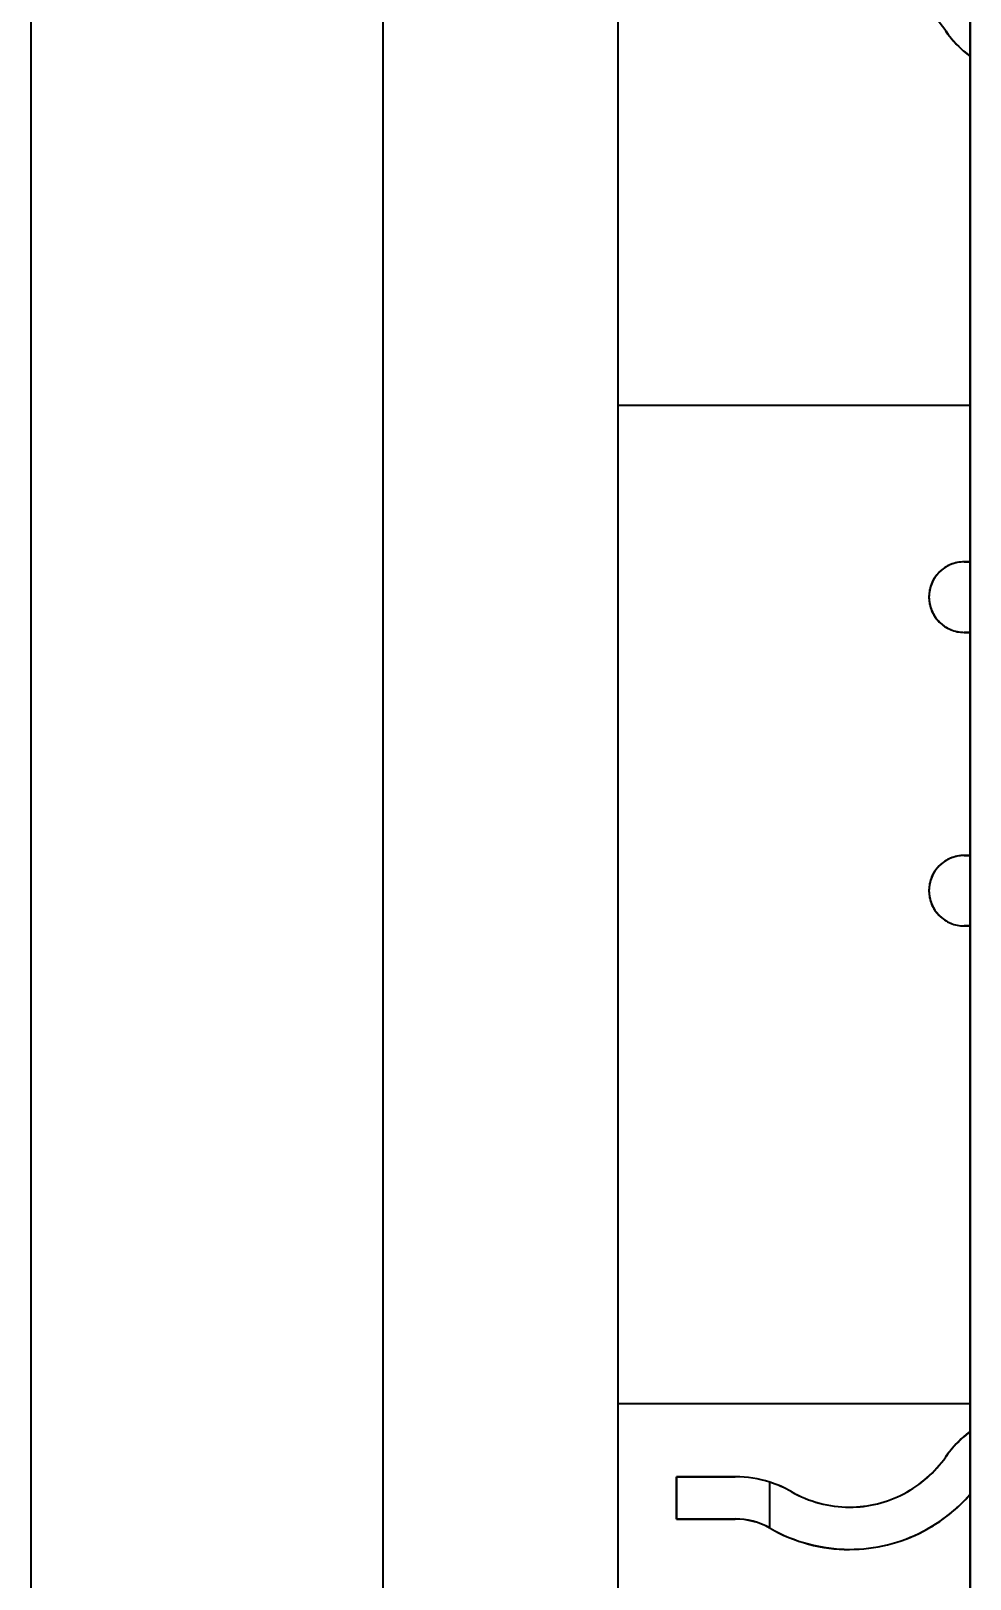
# Model space of a CAD drawing. Extents: x 146 to 1134, y 78 to 926.
# Drawn here: x 666.91 to 674.91, y 349.25 to 362.43 of the extents above; entities that cross this region are included whole.
import ezdxf

# ---------------------------------------------------------------- set-up
doc = ezdxf.new("R2010")
doc.units = 0

msp = doc.modelspace()

# ---------------------------------------------------------------- linework, layer by layer
at = {"color": 7, "lineweight": 35}
for p, q in [((666.909, 391.907), (666.909, 330.107)), ((666.909, 391.907), (666.909, 300.107)), ((669.909, 330.107), (669.909, 388.907)), ((671.909, 372.707), (671.909, 330.107)), ((674.909, 371.677), (674.909, 330.107)), ((674.909, 330.107), (674.909, 371.677))]:
    msp.add_line(p, q, dxfattribs=at)
at = {"color": 7, "lineweight": 35, "ltscale": 0.001742}
for p, q in [((674.855, 362.256), (674.909, 362.212)), ((674.909, 362.212), (674.855, 362.256))]:
    msp.add_line(p, q, dxfattribs=at)
at = {"color": 7, "lineweight": 35, "ltscale": 0.074343}
msp.add_line((674.909, 359.239), (674.909, 362.212), dxfattribs=at)
at = {"color": 7, "lineweight": 35, "ltscale": 0.009997}
for p, q in [((674.909, 361.155), (674.909, 360.755)), ((674.909, 361.155), (674.909, 360.755)), ((674.909, 358.615), (674.909, 358.215)), ((674.909, 358.615), (674.909, 358.215))]:
    msp.add_line(p, q, dxfattribs=at)
at = {"color": 7, "lineweight": 35, "ltscale": 0.009998}
msp.add_line((674.909, 360.355), (674.909, 360.755), dxfattribs=at)
msp.add_line((674.909, 360.355), (674.909, 360.755), dxfattribs=at)
at = {"color": 7, "lineweight": 35, "ltscale": 0.075}
for p, q in [((674.909, 359.239), (671.909, 359.239)), ((674.909, 350.739), (671.909, 350.739))]:
    msp.add_line(p, q, dxfattribs=at)
at = {"color": 7, "lineweight": 35, "ltscale": 0.033282}
msp.add_line((674.909, 359.239), (674.909, 357.907), dxfattribs=at)
at = {"color": 7, "lineweight": 35, "ltscale": 0.007737}
msp.add_line((674.909, 358.215), (674.909, 357.906), dxfattribs=at)
msp.add_line((674.909, 358.215), (674.909, 357.906), dxfattribs=at)
at = {"color": 7, "lineweight": 35, "ltscale": 0.0077}
msp.add_line((674.909, 357.907), (674.909, 358.215), dxfattribs=at)
msp.add_line((674.909, 357.907), (674.909, 358.215), dxfattribs=at)
at = {"color": 7, "lineweight": 35, "ltscale": 0.001251}
for p, q in [((674.859, 357.907), (674.909, 357.907)), ((674.859, 357.907), (674.909, 357.907)), ((674.909, 357.907), (674.859, 357.907)), ((674.909, 357.307), (674.859, 357.307)), ((674.909, 357.307), (674.859, 357.307)), ((674.859, 357.307), (674.909, 357.307)), ((674.909, 357.307), (674.859, 357.307)), ((674.909, 357.307), (674.859, 357.307)), ((674.859, 355.407), (674.909, 355.407)), ((674.859, 355.407), (674.909, 355.407)), ((674.909, 355.407), (674.859, 355.407)), ((674.909, 354.807), (674.859, 354.807)), ((674.909, 354.807), (674.859, 354.807)), ((674.909, 354.807), (674.859, 354.807)), ((674.909, 354.807), (674.859, 354.807)), ((674.859, 354.807), (674.909, 354.807))]:
    msp.add_line(p, q, dxfattribs=at)
at = {"color": 7, "lineweight": 35, "ltscale": 0.047499}
msp.add_line((674.909, 357.307), (674.909, 355.407), dxfattribs=at)
at = {"color": 7, "lineweight": 35, "ltscale": 0.101717}
msp.add_line((674.909, 354.807), (674.909, 350.739), dxfattribs=at)
at = {"color": 7, "lineweight": 35, "ltscale": 0.005909}
msp.add_line((674.909, 350.502), (674.909, 350.739), dxfattribs=at)
at = {"color": 7, "lineweight": 35, "ltscale": 0.001741}
for p, q in [((674.909, 350.502), (674.855, 350.458)), ((674.855, 350.458), (674.909, 350.502))]:
    msp.add_line(p, q, dxfattribs=at)
at = {"color": 7, "lineweight": 35, "ltscale": 0.009}
for p, q in [((672.409, 349.757), (672.409, 350.117)), ((672.409, 349.757), (672.409, 350.117)), ((672.409, 350.117), (672.409, 349.757))]:
    msp.add_line(p, q, dxfattribs=at)
at = {"color": 7, "lineweight": 35, "ltscale": 0.001331}
for p, q in [((672.409, 350.117), (672.462, 350.117)), ((672.462, 349.757), (672.409, 349.757))]:
    msp.add_line(p, q, dxfattribs=at)
at = {"color": 7, "lineweight": 35, "ltscale": 0.0125}
for p, q in [((672.909, 350.117), (672.409, 350.117)), ((672.909, 349.757), (672.409, 349.757)), ((672.409, 349.757), (672.909, 349.757))]:
    msp.add_line(p, q, dxfattribs=at)
at = {"color": 7, "lineweight": 35, "ltscale": 0.002661}
for p, q in [((672.462, 350.117), (672.569, 350.117)), ((672.569, 349.757), (672.462, 349.757))]:
    msp.add_line(p, q, dxfattribs=at)
at = {"color": 7, "lineweight": 35, "ltscale": 0.00381}
for p, q in [((672.569, 350.117), (672.721, 350.117)), ((672.721, 349.757), (672.569, 349.757))]:
    msp.add_line(p, q, dxfattribs=at)
at = {"color": 7, "lineweight": 35, "ltscale": 0.004698}
for p, q in [((672.721, 350.117), (672.909, 350.117)), ((672.909, 349.757), (672.721, 349.757))]:
    msp.add_line(p, q, dxfattribs=at)
at = {"color": 7, "lineweight": 35, "ltscale": 0.009769}
msp.add_line((673.202, 349.68), (673.202, 350.071), dxfattribs=at)
msp.add_line((673.202, 349.68), (673.202, 350.071), dxfattribs=at)
at = {"color": 7, "lineweight": 35, "ltscale": 0.020635}
msp.add_line((674.909, 349.142), (674.909, 349.968), dxfattribs=at)
at = {"color": 7, "lineweight": 35, "ltscale": 0.00012094}
for p, q in [((673.202, 349.68), (673.207, 349.678)), ((673.202, 349.68), (673.207, 349.678)), ((673.207, 349.678), (673.202, 349.68))]:
    msp.add_line(p, q, dxfattribs=at)
at = {"color": 7, "lineweight": 35}
for centre, radius, start, end in [((673.882, 361.856), 1, 34.9079, 77.3302), ((675.489, 362.977), 0.96, 214.9079, 232.8312), ((675.486, 362.975), 0.957, 214.8841, 228.7048), ((675.486, 362.975), 0.957, 214.8841, 228.7048), ((674.859, 357.607), 0.3, 90, 270), ((674.857, 357.61), 0.297, 112.3893, 135.1107), ((674.857, 357.61), 0.297, 112.3893, 135.1107), ((674.857, 357.61), 0.297, 112.3893, 135.1107), ((674.857, 357.61), 0.297, 112.3893, 135.1107), ((674.858, 357.61), 0.297, 89.8893, 112.6107), ((674.858, 357.61), 0.297, 89.8893, 112.6107), ((674.858, 357.61), 0.297, 89.8893, 112.6107), ((674.858, 357.61), 0.297, 89.8893, 112.6107), ((674.856, 357.609), 0.297, 134.8893, 157.6107), ((674.856, 357.609), 0.297, 134.8893, 157.6107), ((674.856, 357.609), 0.297, 134.8893, 157.6107), ((674.856, 357.609), 0.297, 134.8893, 157.6107), ((674.856, 357.608), 0.297, 157.3893, 180.1107), ((674.856, 357.608), 0.297, 157.3893, 180.1107), ((674.856, 357.608), 0.297, 157.3893, 180.1107), ((674.856, 357.608), 0.297, 157.3893, 180.1107), ((674.856, 357.607), 0.297, 179.8893, 202.6107), ((674.856, 357.607), 0.297, 179.8893, 202.6107), ((674.856, 357.607), 0.297, 179.8893, 202.6107), ((674.856, 357.607), 0.297, 179.8893, 202.6107), ((674.856, 357.606), 0.297, 202.3893, 225.1107), ((674.856, 357.606), 0.297, 202.3893, 225.1107), ((674.857, 357.606), 0.297, 202.3954, 225.1047), ((674.857, 357.606), 0.297, 202.3954, 225.1047), ((674.857, 357.605), 0.297, 224.8893, 247.6107), ((674.857, 357.605), 0.297, 224.8893, 247.6107), ((674.857, 357.605), 0.297, 224.8893, 247.6107), ((674.857, 357.605), 0.297, 224.8893, 247.6107), ((674.858, 357.604), 0.297, 247.3893, 270.1107), ((674.858, 357.604), 0.297, 247.3893, 270.1107), ((674.858, 357.604), 0.297, 247.3893, 270.1107), ((674.858, 357.604), 0.297, 247.3893, 270.1107), ((674.859, 355.107), 0.3, 90, 270), ((674.857, 355.11), 0.297, 112.3893, 135.1107), ((674.857, 355.11), 0.297, 112.3893, 135.1107), ((674.857, 355.11), 0.297, 112.3893, 135.1107), ((674.857, 355.11), 0.297, 112.3893, 135.1107), ((674.858, 355.11), 0.297, 89.8893, 112.6107), ((674.858, 355.11), 0.297, 89.8893, 112.6107), ((674.858, 355.11), 0.297, 89.8893, 112.6107), ((674.858, 355.11), 0.297, 89.8893, 112.6107), ((674.856, 355.109), 0.297, 134.8893, 157.6107), ((674.856, 355.109), 0.297, 134.8893, 157.6107), ((674.856, 355.109), 0.297, 134.8893, 157.6107), ((674.856, 355.109), 0.297, 134.8893, 157.6107), ((674.856, 355.108), 0.297, 157.3893, 180.1107), ((674.856, 355.108), 0.297, 157.3893, 180.1107), ((674.856, 355.108), 0.297, 157.3893, 180.1107), ((674.856, 355.108), 0.297, 157.3893, 180.1107), ((674.856, 355.107), 0.297, 179.8893, 202.6107), ((674.856, 355.107), 0.297, 179.8893, 202.6107), ((674.856, 355.107), 0.297, 179.8893, 202.6107), ((674.856, 355.107), 0.297, 179.8893, 202.6107), ((674.857, 355.106), 0.297, 202.3954, 225.1047), ((674.857, 355.106), 0.297, 202.3954, 225.1047), ((674.856, 355.106), 0.297, 202.3893, 225.1107), ((674.856, 355.106), 0.297, 202.3893, 225.1107), ((674.857, 355.105), 0.297, 224.8893, 247.6107), ((674.857, 355.105), 0.297, 224.8893, 247.6107), ((674.857, 355.105), 0.297, 224.8893, 247.6107), ((674.857, 355.105), 0.297, 224.8893, 247.6107), ((674.858, 355.104), 0.297, 247.3893, 270.1107), ((674.858, 355.104), 0.297, 247.3893, 270.1107), ((674.858, 355.104), 0.297, 247.3893, 270.1107), ((674.858, 355.104), 0.297, 247.3893, 270.1107), ((675.489, 349.737), 0.96, 127.1688, 145.0921), ((675.486, 349.739), 0.957, 131.2952, 145.1159), ((675.486, 349.739), 0.957, 131.2952, 145.1159), ((673.882, 350.859), 1, 297.546, 325.0921), ((673.884, 350.857), 0.997, 311.2952, 325.1159), ((673.884, 350.857), 0.997, 311.2952, 325.1159), ((672.909, 349.157), 0.96, 72.1944, 90), ((672.908, 349.151), 0.966, 72.2492, 89.9468), ((673.883, 350.856), 0.997, 297.5222, 311.3429), ((673.883, 350.856), 0.997, 297.5222, 311.3429), ((672.909, 349.157), 0.96, 60.2475, 72.1944), ((672.91, 349.159), 0.958, 60.232, 72.2099), ((673.882, 350.859), 1, 240.2476, 270), ((673.88, 350.855), 0.996, 240.2175, 255.1539), ((673.882, 350.859), 1, 270, 297.546), ((673.883, 350.856), 0.997, 283.7492, 297.5699), ((673.883, 350.856), 0.997, 283.7492, 297.5699), ((673.881, 350.855), 0.996, 255.0937, 270.0301), ((673.882, 350.855), 0.997, 269.9761, 283.7969), ((673.882, 350.859), 1.36, 297.546, 319.0602), ((673.883, 350.857), 1.358, 311.2996, 319.0515), ((672.909, 349.157), 0.6, 60.7079, 90), ((672.909, 349.16), 0.598, 60.65, 90.0621), ((672.909, 349.16), 0.598, 60.65, 90.0621), ((673.884, 350.855), 1.355, 297.5222, 311.3429), ((673.884, 350.855), 1.355, 297.5222, 311.3429), ((673.882, 350.859), 1.36, 240.2476, 270), ((673.879, 350.854), 1.355, 240.2175, 255.1539), ((673.879, 350.854), 1.355, 240.2175, 255.1539), ((673.882, 350.859), 1.36, 270, 297.546), ((673.883, 350.854), 1.355, 283.7492, 297.5699), ((673.883, 350.854), 1.355, 283.7492, 297.5699), ((673.881, 350.853), 1.355, 255.0937, 270.0301), ((673.881, 350.853), 1.355, 255.0937, 270.0301), ((673.882, 350.854), 1.355, 269.9761, 283.7969), ((673.882, 350.854), 1.355, 269.9761, 283.7969)]:
    msp.add_arc(centre, radius, start, end, dxfattribs=at)

doc.saveas('drawing.dxf')
